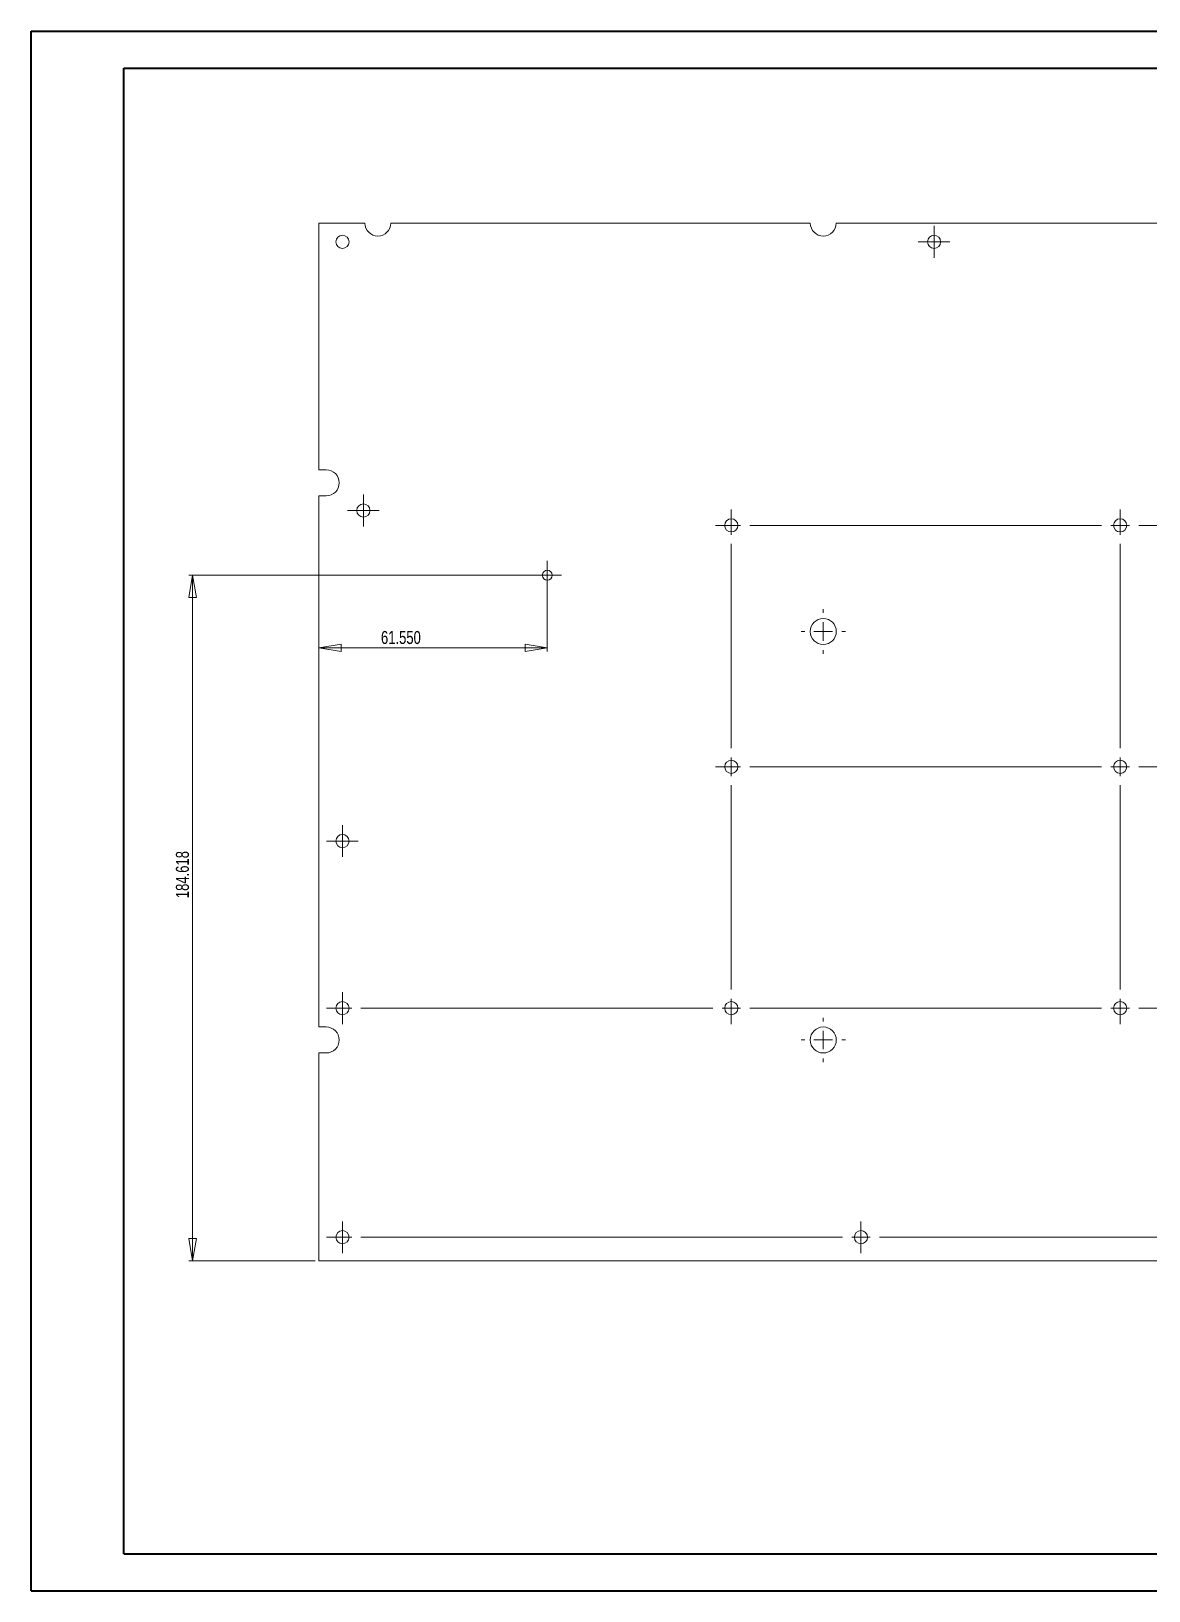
# Model space of a CAD drawing. Header units: millimetres. Extents: x 0 to 594, y 0 to 420.
# Drawn here: x 0.1 to 301.2, y 0.2 to 420.2 of the extents above; entities that cross this region are included whole.
import ezdxf

# ---------------------------------------------------------------- set-up
doc = ezdxf.new("R2010")
doc.units = ezdxf.units.MM
doc.styles.add('SLDTEXTSTYLE0', font='TXT', dxfattribs={"width": 0.75})
doc.dimstyles.new('SLDDIMSTYLE0', dxfattribs={"dimtxt": 3.5, "dimasz": 6, "dimexe": 0, "dimexo": 0.0625, "dimgap": 0.875, "dimtad": 1, "dimtoh": 1, "dimrnd": 1e-09, "dimzin": 12, "dimdsep": 46, "dimtxsty": 'SLDTEXTSTYLE0', "dimblk1": 'CLOSED', "dimblk2": 'CLOSED', "dimsah": 1, "dimcen": 0.09, "dimadec": 0, "dimazin": 0, "dimtfac": 1, "dimtofl": 0, "dimtmove": 0, "dimatfit": 3, "dimldrblk": 'CLOSED', "dimfxl": 1, "dimtolj": 1, "dimtzin": 12, "dimarcsym": 0})
doc.dimstyles.new('SLDDIMSTYLE1', dxfattribs={"dimtxt": 3.5, "dimasz": 6, "dimexe": 0, "dimexo": 0.0625, "dimgap": 0.875, "dimtad": 1, "dimtoh": 1, "dimrnd": 1e-09, "dimzin": 4, "dimdsep": 46, "dimtxsty": 'SLDTEXTSTYLE0', "dimblk1": 'CLOSED', "dimblk2": 'CLOSED', "dimsah": 1, "dimcen": 0.09, "dimadec": 0, "dimazin": 0, "dimtfac": 1, "dimtofl": 0, "dimtmove": 0, "dimatfit": 3, "dimldrblk": 'CLOSED', "dimfxl": 1, "dimtolj": 1, "dimtzin": 12, "dimarcsym": 0})

# ---------------------------------------------------------------- blocks, each defined once
blk = doc.blocks.new('_CLOSED')
at = {"color": 0, "linetype": 'ByBlock', "lineweight": -2}
for p, q in [((-1, 0.166667), (0, 0)), ((-1, 0.166667), (-1, -0.166667)), ((0, 0), (-1, -0.166667)), ((0, 0), (-1, 0))]:
    blk.add_line(p, q, dxfattribs=at)
blk = doc.blocks.new('*D4')
at = {"color": 7, "linetype": 'Continuous', "lineweight": 0}
for p, q in [((138.13, 273.7), (42.58, 273.7)), ((43.58, 273.7), (43.58, 89.08)), ((76.58, 89.08), (42.58, 89.08))]:
    blk.add_line(p, q, dxfattribs=at)
at = {"color": 7, "linetype": 'Continuous', "lineweight": 0, "xscale": 6, "yscale": 6}
for p, rotation in [((43.58, 273.7, -1.4), 90), ((43.58, 89.08, -1.4), 270)]:
    blk.add_blockref('_CLOSED', p, dxfattribs=dict(at, rotation=rotation))
at = {"color": 7, "linetype": 'Continuous', "lineweight": 0, "insert": (39.07, 186.74), "char_height": 3.5, "attachment_point": 1, "rotation": 90, "style": 'SLDTEXTSTYLE0'}
blk.add_mtext('184.618', dxfattribs=at)
blk = doc.blocks.new('*D5')
at = {"color": 7, "linetype": 'Continuous', "lineweight": 0}
for p, q in [((139.13, 272.7), (139.13, 253.18)), ((139.13, 254.18), (77.58, 254.18))]:
    blk.add_line(p, q, dxfattribs=at)
at = {"color": 7, "linetype": 'Continuous', "lineweight": 0, "xscale": 6, "yscale": 6}
for p, rotation in [((77.58, 254.18, -1.4), 180), ((139.13, 254.18, -1.4), 360)]:
    blk.add_blockref('_CLOSED', p, dxfattribs=dict(at, rotation=rotation))
at = {"color": 7, "linetype": 'Continuous', "lineweight": 0, "insert": (94.32, 258.69), "char_height": 3.5, "attachment_point": 1, "style": 'SLDTEXTSTYLE0'}
blk.add_mtext('61.550', dxfattribs=at)
blk = doc.blocks.new('SW_CENTERMARKSYMBOL_0')
at = {"color": 0, "linetype": 'Continuous', "lineweight": 0}
for p, q in [((-139.7, 2.5), (-139.7, 4.275)), ((0, 2.5), (0, 4.275)), ((139.7, 2.5), (139.7, 4.275)), ((279.4, 2.5), (279.4, 4.275)), ((-142.2, 0), (-143.975, 0)), ((-139.7, 0), (-142.2, 0)), ((-139.7, 0), (-139.7, 2.5)), ((-139.7, 0), (-139.7, -2.5)), ((-139.7, 0), (-137.2, 0)), ((-5, 0), (-134.7, 0)), ((0, 0), (-2.5, 0)), ((0, 0), (0, 2.5)), ((0, 0), (0, -2.5)), ((0, 0), (2.5, 0)), ((134.7, 0), (5, 0)), ((139.7, 0), (137.2, 0)), ((139.7, 0), (139.7, 2.5)), ((139.7, 0), (139.7, -2.5)), ((139.7, 0), (142.2, 0)), ((274.4, 0), (144.7, 0)), ((279.4, 0), (276.9, 0)), ((279.4, 0), (279.4, 2.5)), ((279.4, 0), (279.4, -2.5)), ((279.4, 0), (281.9, 0)), ((281.9, 0), (283.675, 0)), ((-139.7, -2.5), (-139.7, -4.275)), ((0, -2.5), (0, -4.275)), ((139.7, -2.5), (139.7, -4.275)), ((279.4, -2.5), (279.4, -4.275))]:
    blk.add_line(p, q, dxfattribs=at)
blk = doc.blocks.new('SW_CENTERMARKSYMBOL_1')
at = {"color": 0, "linetype": 'Continuous', "lineweight": 0}
for p, q in [((0, 132.5), (0, 134.275)), ((0, 130), (0, 132.5)), ((104.77, 132.5), (104.77, 134.275)), ((104.77, 130), (104.77, 132.5)), ((209.54, 132.5), (209.54, 134.275)), ((209.54, 130), (209.54, 132.5)), ((314.31, 132.5), (314.31, 134.275)), ((314.31, 130), (314.31, 132.5)), ((-2.5, 130), (-4.275, 130)), ((0, 130), (-2.5, 130)), ((0, 130), (0, 127.5)), ((0, 130), (2.5, 130)), ((99.77, 130), (5, 130)), ((104.77, 130), (102.27, 130)), ((104.77, 130), (104.77, 127.5)), ((104.77, 130), (107.27, 130)), ((204.54, 130), (109.77, 130)), ((209.54, 130), (207.04, 130)), ((209.54, 130), (209.54, 127.5)), ((209.54, 130), (212.04, 130)), ((309.31, 130), (214.54, 130)), ((314.31, 130), (311.81, 130)), ((314.31, 130), (314.31, 127.5)), ((314.31, 130), (316.81, 130)), ((316.81, 130), (318.585, 130)), ((0, 125), (0, 70)), ((104.77, 125), (104.77, 70)), ((209.54, 125), (209.54, 70)), ((314.31, 125), (314.31, 70)), ((0, 65), (0, 67.5)), ((104.77, 65), (104.77, 67.5)), ((209.54, 65), (209.54, 67.5)), ((314.31, 65), (314.31, 67.5)), ((-2.5, 65), (-4.275, 65)), ((0, 65), (-2.5, 65)), ((0, 65), (0, 62.5)), ((0, 65), (2.5, 65)), ((99.77, 65), (5, 65)), ((104.77, 65), (102.27, 65)), ((104.77, 65), (104.77, 62.5)), ((104.77, 65), (107.27, 65)), ((204.54, 65), (109.77, 65)), ((209.54, 65), (207.04, 65)), ((209.54, 65), (209.54, 62.5)), ((209.54, 65), (212.04, 65)), ((309.31, 65), (214.54, 65)), ((314.31, 65), (311.81, 65)), ((314.31, 65), (314.31, 62.5)), ((314.31, 65), (316.81, 65)), ((316.81, 65), (318.585, 65)), ((0, 60), (0, 5)), ((104.77, 60), (104.77, 5)), ((209.54, 60), (209.54, 5)), ((314.31, 60), (314.31, 5)), ((-104.77, 2.5), (-104.77, 4.275)), ((-107.27, 0), (-109.045, 0)), ((-104.77, 0), (-107.27, 0)), ((-104.77, 0), (-104.77, 2.5)), ((-104.77, 0), (-104.77, -2.5)), ((-104.77, 0), (-102.27, 0)), ((-5, 0), (-99.77, 0)), ((0, 0), (-2.5, 0)), ((0, 0), (0, 2.5)), ((0, 0), (0, -2.5)), ((0, 0), (2.5, 0)), ((99.77, 0), (5, 0)), ((104.77, 0), (102.27, 0)), ((104.77, 0), (104.77, 2.5)), ((104.77, 0), (104.77, -2.5)), ((104.77, 0), (107.27, 0)), ((204.54, 0), (109.77, 0)), ((209.54, 0), (207.04, 0)), ((209.54, 0), (209.54, 2.5)), ((209.54, 0), (209.54, -2.5)), ((209.54, 0), (212.04, 0)), ((309.31, 0), (214.54, 0)), ((314.31, 0), (311.81, 0)), ((314.31, 0), (314.31, 2.5)), ((314.31, 0), (314.31, -2.5)), ((314.31, 0), (316.81, 0)), ((316.81, 0), (318.585, 0)), ((-104.77, -2.5), (-104.77, -4.275)), ((0, -2.5), (0, -4.275)), ((104.77, -2.5), (104.77, -4.275)), ((209.54, -2.5), (209.54, -4.275)), ((314.31, -2.5), (314.31, -4.275))]:
    blk.add_line(p, q, dxfattribs=at)
blk = doc.blocks.new('SW_CENTERMARKSYMBOL_2')
at = {"color": 0, "linetype": 'Continuous', "lineweight": 0}
for p, q in [((0, 2.5), (0, 4.275)), ((-2.5, 0), (-4.275, 0)), ((0, 0), (-2.5, 0)), ((0, 0), (0, 2.5)), ((0, 0), (0, -2.5)), ((0, 0), (2.5, 0)), ((2.5, 0), (4.275, 0)), ((0, -2.5), (0, -4.275))]:
    blk.add_line(p, q, dxfattribs=at)
blk = doc.blocks.new('SW_CENTERMARKSYMBOL_3')
at = {"color": 0, "linetype": 'Continuous', "lineweight": 0}
for p, q in [((0, 2.5), (0, 4.275)), ((-2.5, 0), (-4.275, 0)), ((0, 0), (-2.5, 0)), ((0, 0), (0, 2.5)), ((0, 0), (0, -2.5)), ((0, 0), (2.5, 0)), ((2.5, 0), (4.275, 0)), ((0, -2.5), (0, -4.275))]:
    blk.add_line(p, q, dxfattribs=at)
blk = doc.blocks.new('SW_CENTERMARKSYMBOL_4')
at = {"color": 0, "linetype": 'Continuous', "lineweight": 0}
for p, q in [((0, 5), (0, 6)), ((-5, 0), (-6, 0)), ((0, 0), (-2.5, 0)), ((0, 0), (0, 2.5)), ((0, 0), (0, -2.5)), ((0, 0), (2.5, 0)), ((5, 0), (6, 0)), ((0, -5), (0, -6))]:
    blk.add_line(p, q, dxfattribs=at)
blk = doc.blocks.new('SW_CENTERMARKSYMBOL_7')
at = {"color": 0, "linetype": 'Continuous', "lineweight": 0}
for p, q in [((0, 5), (0, 6)), ((-5, 0), (-6, 0)), ((0, 0), (-2.5, 0)), ((0, 0), (0, 2.5)), ((0, 0), (0, -2.5)), ((0, 0), (2.5, 0)), ((5, 0), (6, 0)), ((0, -5), (0, -6))]:
    blk.add_line(p, q, dxfattribs=at)
blk = doc.blocks.new('SW_CENTERMARKSYMBOL_8')
at = {"color": 0, "linetype": 'Continuous', "lineweight": 0}
for p, q in [((0, 2.5), (0, 4.275)), ((-2.5, 0), (-4.275, 0)), ((0, 0), (-2.5, 0)), ((0, 0), (0, 2.5)), ((0, 0), (0, -2.5)), ((0, 0), (2.5, 0)), ((2.5, 0), (4.275, 0)), ((0, -2.5), (0, -4.275))]:
    blk.add_line(p, q, dxfattribs=at)
blk = doc.blocks.new('SW_CENTERMARKSYMBOL_9')
at = {"color": 0, "linetype": 'Continuous', "lineweight": 0}
for p, q in [((-2.5, 0), (-3.85, 0)), ((0, 0), (-2.5, 0)), ((0, 2.5), (0, 3.85)), ((0, 0), (0, 2.5)), ((0, 0), (0, -2.5)), ((0, 0), (2.5, 0)), ((2.5, 0), (3.85, 0)), ((0, -2.5), (0, -3.85))]:
    blk.add_line(p, q, dxfattribs=at)

msp = doc.modelspace()

# ---------------------------------------------------------------- linework, layer by layer
at = {"color": 7, "linetype": 'Continuous', "lineweight": 40}
for p, q in [((0.079, 0.215), (0.079, 420.215)), ((0.079, 420.215), (594.079, 420.215)), ((25.079, 10.215), (25.079, 410.215)), ((25.079, 410.215), (584.079, 410.215)), ((25.079, 10.215), (584.079, 10.215)), ((0.079, 0.215), (594.079, 0.215))]:
    msp.add_line(p, q, dxfattribs=at)
at = {"color": 7, "linetype": 'Continuous', "lineweight": 15}
for p, q in [((77.579, 368.479), (77.579, 302.089)), ((89.98, 368.479), (77.579, 368.479)), ((209.98, 368.479), (96.978, 368.479)), ((367.98, 368.479), (216.978, 368.479)), ((79.579, 302.089), (77.579, 302.089)), ((77.579, 295.089), (79.579, 295.089)), ((77.579, 295.089), (77.579, 152.049)), ((79.579, 152.049), (77.579, 152.049)), ((77.579, 145.049), (79.579, 145.049)), ((77.579, 145.049), (77.579, 89.079)), ((77.579, 89.079), (509.379, 89.079))]:
    msp.add_line(p, q, dxfattribs=at)
for centre, radius in [((83.929, 363.479), 1.775), ((243.329, 363.479), 1.775), ((89.579, 291.129), 1.775), ((188.699, 287.129), 1.775), ((293.469, 287.129), 1.775), ((139.129, 273.697), 1.353), ((213.479, 258.549), 3.5), ((188.699, 222.129), 1.775), ((293.469, 222.129), 1.775), ((83.929, 202.129), 1.775), ((83.929, 157.129), 1.775), ((188.699, 157.129), 1.775), ((293.469, 157.129), 1.775), ((213.479, 148.549), 3.5), ((83.929, 95.429), 1.775), ((223.629, 95.429), 1.775)]:
    msp.add_circle(centre, radius, dxfattribs=at)
for centre, start, end in [((93.479, 368.549), 181.14599, 358.85401), ((213.479, 368.549), 181.14599, 358.85401), ((79.579, 298.589), 270, 90), ((79.579, 148.549), 270, 90)]:
    msp.add_arc(centre, 3.5, start, end, dxfattribs=at)

# ---------------------------------------------------------------- block references
at = {"color": 7, "linetype": 'Continuous', "lineweight": 0}
for name, p in [('SW_CENTERMARKSYMBOL_8', (243.329, 363.479)), ('SW_CENTERMARKSYMBOL_2', (89.579, 291.129)), ('SW_CENTERMARKSYMBOL_1', (188.699, 157.129)), ('SW_CENTERMARKSYMBOL_9', (139.129, 273.697)), ('SW_CENTERMARKSYMBOL_4', (213.479, 258.549)), ('SW_CENTERMARKSYMBOL_3', (83.929, 202.129)), ('SW_CENTERMARKSYMBOL_7', (213.479, 148.549)), ('SW_CENTERMARKSYMBOL_0', (223.629, 95.429))]:
    msp.add_blockref(name, p, dxfattribs=at)

# ---------------------------------------------------------------- dimensions: what is measured, and where the dimension line sits
dim = msp.add_linear_dim(base=(77.579, 254.178), p1=(139.129, 273.697), p2=(77.579, 295.089), dimstyle='SLDDIMSTYLE1', dxfattribs=at)
dim.commit()
dim.dimension.update_dxf_attribs({"geometry": '*D5', "text_midpoint": (101.428, 254.178), "dimtype": 160})
dim = msp.add_linear_dim(base=(43.579, 89.079), p1=(139.129, 273.697), p2=(77.579, 89.079), angle=90, dimstyle='SLDDIMSTYLE0', dxfattribs=at)
dim.commit()
dim.dimension.update_dxf_attribs({"geometry": '*D4', "text_midpoint": (43.579, 195.144), "dimtype": 160})

doc.saveas('drawing.dxf')
